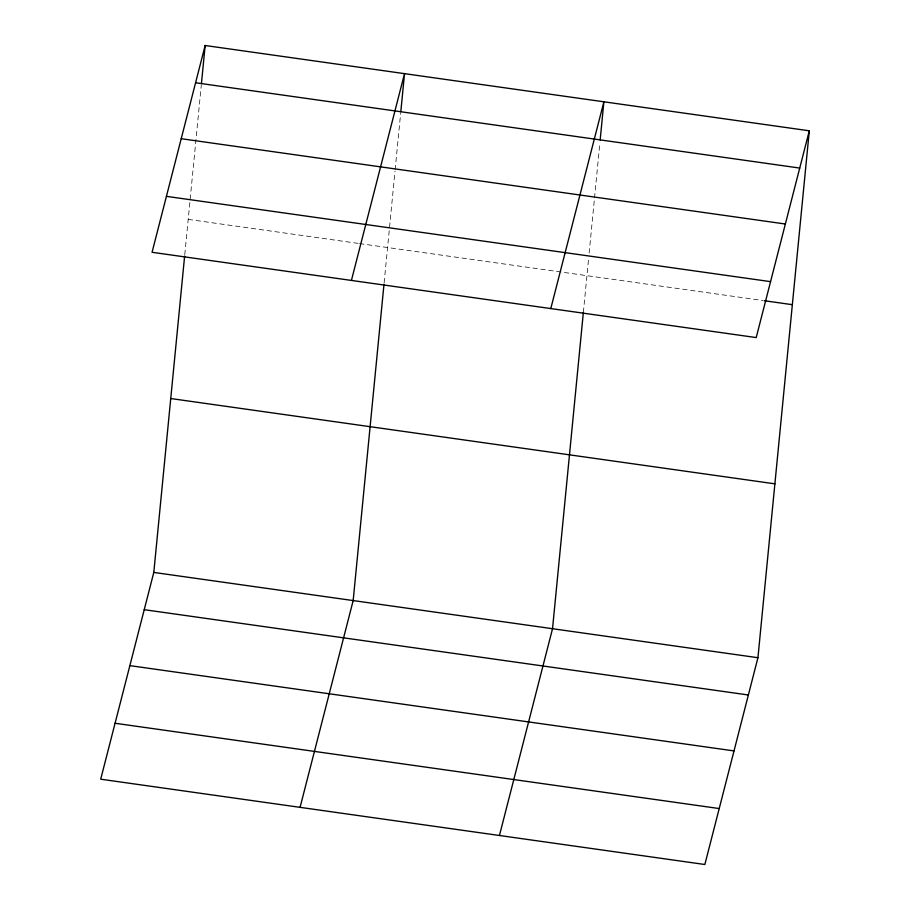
<?xml version="1.0" encoding="UTF-8"?>
<svg xmlns="http://www.w3.org/2000/svg" width="910" height="910" viewBox="0 0 910 910"><rect width="100%" height="100%" fill="white"/><g stroke="black" fill="none" stroke-linecap="round" stroke-linejoin="round"><path stroke-width="0.68" stroke-dasharray="4.55 3.41" d="M184.764 254.652L201.292 85.085M384.134 282.794L395.008 171.194M395.145 169.783L400.662 113.227M583.367 312.358L588.588 258.713M589.145 253.06L594.378 199.335M594.514 197.925L599.895 142.79M188.199 219.378L358.085 243.368M359.495 243.561L762.808 300.505"/><path stroke-width="1.36" d="M809.297 130.801L756.199 337.576L152.061 252.286L205.148 45.5L809.297 130.801L757.939 657.714L704.852 864.5L100.703 779.199L153.801 572.424L184.628 256.063M201.429 83.674L205.148 45.5M383.997 284.204L353.171 600.566L300.072 807.352M400.798 111.816L404.518 73.653L351.419 280.428M583.367 312.358L552.529 628.719L499.442 835.494M600.168 139.969L603.887 101.795L550.789 308.581M195.582 82.764L799.731 168.066M181.215 138.707L785.364 224.008M166.416 196.344L770.565 281.645M764.207 300.709L792.348 304.679M170.739 398.534L774.888 483.836M153.801 572.424L757.939 657.714M144.235 609.689L748.373 694.99M129.868 665.631L734.006 750.921M115.069 723.257L719.218 808.558"/></g></svg>
